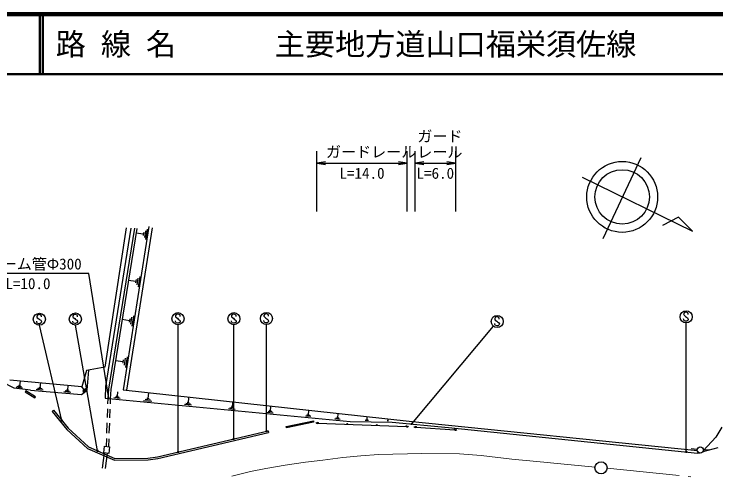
# Model space of a CAD drawing. Units: millimetres, scale not verified. Extents: x 40000 to 680000, y 20000 to 380000.
# Drawn here: x 173466 to 289952, y 303669 to 380000 of the extents above; entities that cross this region are included whole.
import ezdxf
from ezdxf.enums import TextEntityAlignment as Align

# ---------------------------------------------------------------- set-up
doc = ezdxf.new("R2010")
doc.units = ezdxf.units.MM
doc.header["$LTSCALE"] = 1000
doc.linetypes.add('CHAIN', pattern=[18.5, 12, -1.5, 3.5, -1.5])
for name, color, linetype, lineweight in [('M-BGD', 7, 'Continuous', 25), ('M-BMK', 2, 'CHAIN', 13), ('M-BMK-SRVR', 3, 'Continuous', 25), ('M-STR-STR3', 7, 'Continuous', 25), ('M-STR-STRC', 7, 'Continuous', 25), ('M-TTL', 2, 'Continuous', 140), ('M-TTL-LINE', 7, 'Continuous', 50)]:
    doc.layers.add(name, color=color, linetype=linetype, lineweight=lineweight)
doc.layers.add('M-TTL-TXT', color=7, linetype='Continuous')
doc.styles.add('ＭＳ ゴシック', font='')
doc.styles.get('ＭＳ ゴシック').set_extended_font_data('MS Gothic')

# ---------------------------------------------------------------- blocks, each defined once
blk = doc.blocks.new('filled_dot')
at = {"color": 0, "linetype": 'Continuous', "lineweight": -2, "const_width": 1.25}
blk.add_lwpolyline([(-0.625, 0, 1), (0.625, 0, 1)], format="xyb", close=True, dxfattribs=at)
blk = doc.blocks.new('open_arrow')
at = {"color": 0, "linetype": 'Continuous', "lineweight": -2}
blk.add_lwpolyline([(7.5, 1.25), (0, 0), (7.5, -1.25)], dxfattribs=at)

msp = doc.modelspace()

# ---------------------------------------------------------------- linework, layer by layer
at = {"layer": 'M-BGD'}
for p, q in [((192092, 344539), (188541, 321398)), ((192837, 344457), (188664, 318189)), ((193443, 344446), (189137, 317740)), ((193838, 344382), (189535, 317695)), ((195829, 344717), (191558, 317621)), ((196408, 344532), (192156, 317556)), ((193732, 343692), (194922, 343512)), ((194962, 343762), (194882, 343252)), ((195262, 344022), (195092, 342922)), ((195562, 344272), (195292, 342582)), ((192462, 335852), (193672, 335662)), ((193712, 335922), (193632, 335402)), ((194022, 336182), (193842, 335062)), ((194322, 336442), (194052, 334712)), ((192982, 329672), (192812, 328532)), ((193292, 329932), (193022, 328182)), ((191412, 329332), (192632, 329142)), ((192672, 329402), (192592, 328882)), ((191912, 322862), (191732, 321712)), ((192222, 323132), (191942, 321362)), ((190312, 322522), (191552, 322332)), ((191592, 322592), (191512, 322062)), ((185504, 320842), (184734, 318147)), ((188541, 321398), (185504, 320842)), ((185589, 317563), (185854, 320906)), ((184734, 318147), (172761, 319235)), ((173476, 317889), (171309, 318988)), ((174892, 317922), (173802, 318052)), ((174722, 318112), (174012, 318192)), ((174552, 318292), (174222, 318332)), ((174482, 319082), (174392, 318312)), ((177832, 318772), (177762, 317972)), ((182402, 318362), (182332, 317582)), ((184662, 318152), (185032, 317692)), ((188664, 318189), (188579, 316237)), ((176184, 317563), (173476, 317889)), ((175400, 317482), (175294, 317312)), ((175294, 317312), (176945, 316288)), ((177050, 316457), (175400, 317482)), ((176184, 317563), (184680, 316836)), ((178302, 317582), (177162, 317682)), ((178122, 317772), (177382, 317832)), ((177932, 317962), (177592, 317982)), ((182872, 317192), (181742, 317282)), ((182692, 317382), (181952, 317442)), ((182502, 317562), (182162, 317592)), ((184680, 316836), (185589, 317563)), ((185522, 317762), (184862, 317232)), ((185332, 317772), (184902, 317422)), ((185132, 317772), (184932, 317612)), ((189137, 317740), (189034, 316194)), ((189535, 317695), (189433, 316156)), ((190662, 317302), (190592, 316562)), ((191558, 317621), (239022, 312406)), ((195782, 317152), (195692, 316182)), ((176945, 316288), (177050, 316457)), ((188579, 316237), (229233, 312376)), ((189034, 316194), (189000, 315282)), ((189433, 316156), (189402, 315314)), ((191092, 316192), (190032, 316292)), ((190922, 316372), (190232, 316442)), ((190752, 316542), (190432, 316582)), ((196342, 315692), (194952, 315832)), ((196122, 315932), (195222, 316022)), ((195902, 316162), (195482, 316202)), ((202442, 316322), (202362, 315492)), ((202922, 315072), (201732, 315182)), ((202732, 315272), (201962, 315342)), ((202542, 315472), (202182, 315502)), ((210002, 314572), (209282, 314642)), ((209822, 314752), (209492, 314782)), ((209732, 315542), (209662, 314772)), ((216042, 314862), (215982, 314152)), ((179767, 314044), (179998, 314235)), ((179767, 314044), (182234, 311057)), ((179998, 314235), (182453, 311264)), ((188970, 314467), (188917, 313044)), ((189368, 314426), (189316, 313007)), ((210182, 314382), (209072, 314492)), ((216462, 313782), (215432, 313882)), ((216302, 313962), (215632, 314022)), ((216132, 314132), (215822, 314162)), ((222582, 313342), (221982, 313402)), ((222432, 313492), (222152, 313522)), ((222352, 314142), (222292, 313512)), ((227222, 313612), (227172, 313022)), ((218641, 311544), (223141, 312483)), ((223182, 312287), (218682, 311348)), ((222722, 313192), (221812, 313282)), ((223141, 312483), (223182, 312287)), ((227562, 312732), (226722, 312812)), ((227432, 312872), (226882, 312922)), ((227292, 313012), (227042, 313032)), ((229233, 312376), (236235, 312291)), ((232282, 312542), (231762, 312542)), ((232192, 312622), (231862, 312622)), ((232102, 312692), (231952, 312702)), ((232032, 313062), (232032, 312702)), ((235622, 312502), (235382, 312502)), ((235582, 312542), (235422, 312542)), ((235532, 312572), (235462, 312572)), ((235502, 312742), (235502, 312572)), ((236235, 312291), (245571, 311400)), ((239022, 312406), (286864, 307545)), ((182234, 311057), (185645, 307909)), ((182453, 311264), (185811, 308164)), ((188883, 312130), (188820, 310458)), ((189282, 312118), (189220, 310433)), ((218682, 311348), (218641, 311544)), ((238574, 311477), (223875, 312041)), ((246609, 310912), (240159, 311369)), ((245571, 311400), (286913, 307146)), ((290945, 311425), (289948, 309763)), ((197276, 306517), (215620, 310844)), ((197332, 306221), (215689, 310552)), ((215620, 310844), (215689, 310552)), ((188787, 309567), (188737, 308231)), ((189185, 309509), (189136, 308187)), ((289948, 309763), (287833, 307503)), ((185645, 307909), (190142, 305958)), ((185811, 308164), (190204, 306258)), ((188385, 307177), (188505, 308257)), ((188505, 308257), (189300, 308168)), ((189300, 308168), (189180, 307089)), ((286852, 307702), (285862, 307832)), ((290281, 308017), (287768, 307368)), ((287852, 307672), (288852, 307742)), ((188148, 304630), (188505, 307193)), ((189180, 307089), (188385, 307177)), ((188641, 304564), (189002, 307138)), ((195694, 306291), (197276, 306517)), ((286913, 307146), (287203, 307171)), ((190142, 305958), (195716, 305991)), ((190204, 306258), (195694, 306291)), ((195716, 305991), (197332, 306221))]:
    msp.add_line(p, q, dxfattribs=at)
msp.add_circle((287354, 307647), 500, dxfattribs=at)
for centre, radius, start, end in [((223894, 312540), 500, 222.80142, 267.80142), ((223875, 312041), 150, 357.80142, 177.80142), ((228775, 311853), 150, 357.80142, 177.80142), ((233674, 311665), 150, 357.80142, 177.80142), ((238574, 311477), 150, 357.80142, 177.80142), ((238593, 311976), 500, 267.80142, 312.80142), ((240195, 311868), 500, 220.94832, 265.94832), ((240159, 311369), 150, 355.94832, 175.94832), ((246609, 310912), 150, 355.94832, 175.94832), ((246644, 311411), 500, 265.94832, 310.94832)]:
    msp.add_arc(centre, radius, start, end, dxfattribs=at)
at = {"layer": 'M-BMK'}
for p, q in [((224696, 305935), (228037, 306380)), ((228037, 306380), (230996, 306651)), ((230996, 306651), (233971, 306905)), ((233971, 306905), (241120, 307061)), ((241120, 307061), (247402, 306997)), ((247402, 306997), (250964, 306743)), ((250964, 306743), (256053, 306107)), ((218460, 305108), (221849, 305633)), ((221849, 305633), (224696, 305935)), ((256053, 306107), (260245, 305716)), ((260245, 305716), (269886, 304778)), ((209635, 303297), (212717, 304058)), ((212717, 304058), (215262, 304567)), ((215262, 304567), (218460, 305108)), ((271884, 304634), (285790, 303206))]:
    msp.add_line(p, q, dxfattribs=at)
at = {"layer": 'M-BMK-SRVR'}
for p, q in [((277488, 356129), (271159, 342702)), ((267749, 352948), (286056, 343942)), ((283727, 346269), (281097, 344908)), ((286056, 343942), (283727, 346269))]:
    msp.add_line(p, q, dxfattribs=at)
for centre, radius in [((274391, 349651), 5885), ((274391, 349651), 4520), ((270877, 304682), 1000)]:
    msp.add_circle(centre, radius, dxfattribs=at)
at = {"layer": 'M-STR-STR3'}
for p, q in [((223728, 347246), (223728, 357246)), ((238723, 347246), (238723, 357246)), ((240013, 347246), (240013, 357246)), ((246758, 347246), (246758, 357246)), ((223728, 355246), (238723, 355246)), ((240013, 355246), (246758, 355246)), ((185856, 336918), (165715, 336918)), ((189221, 316176), (185856, 336918))]:
    msp.add_line(p, q, dxfattribs=at)
at = {"layer": 'M-STR-STRC'}
for p, q in [((177384, 330044), (177260, 329860)), ((177260, 329860), (177263, 329728)), ((177263, 329728), (177326, 329599)), ((177576, 330110), (177384, 330044)), ((177697, 330107), (177576, 330110)), ((177947, 329989), (177697, 330107)), ((178010, 329857), (177947, 329989)), ((178010, 329728), (178010, 329857)), ((183357, 330081), (183233, 329897)), ((183233, 329897), (183236, 329765)), ((183236, 329765), (183299, 329636)), ((183549, 330147), (183357, 330081)), ((183670, 330144), (183549, 330147)), ((183920, 330026), (183670, 330144)), ((183984, 329894), (183920, 330026)), ((183984, 329765), (183984, 329894)), ((200390, 330137), (200266, 329953)), ((200266, 329953), (200268, 329821)), ((200268, 329821), (200332, 329692)), ((200332, 329692), (200587, 329511)), ((200582, 330203), (200390, 330137)), ((200703, 330201), (200582, 330203)), ((200953, 330082), (200703, 330201)), ((201016, 329950), (200953, 330082)), ((201016, 329821), (201016, 329950)), ((209681, 330137), (209557, 329953)), ((209557, 329953), (209560, 329821)), ((209560, 329821), (209623, 329692)), ((209623, 329692), (209879, 329511)), ((209873, 330203), (209681, 330137)), ((209995, 330201), (209873, 330203)), ((210245, 330082), (209995, 330201)), ((210308, 329950), (210245, 330082)), ((210308, 329821), (210308, 329950)), ((215064, 330174), (214941, 329990)), ((214941, 329990), (214943, 329858)), ((214943, 329858), (215007, 329729)), ((215007, 329729), (215262, 329548)), ((215257, 330240), (215064, 330174)), ((215378, 330237), (215257, 330240)), ((215628, 330119), (215378, 330237)), ((215691, 329987), (215628, 330119)), ((215691, 329858), (215691, 329987)), ((253371, 329665), (253247, 329480)), ((253563, 329731), (253371, 329665)), ((253684, 329728), (253563, 329731)), ((253934, 329609), (253684, 329728)), ((284716, 330451), (284592, 330267)), ((284592, 330267), (284595, 330135)), ((284595, 330135), (284658, 330006)), ((284658, 330006), (284913, 329825)), ((284908, 330517), (284716, 330451)), ((285029, 330515), (284908, 330517)), ((284913, 329825), (285042, 329693)), ((285279, 330396), (285029, 330515)), ((285042, 329693), (285221, 329577)), ((285342, 330264), (285279, 330396)), ((285342, 330135), (285342, 330264)), ((177263, 328880), (177260, 329001)), ((177302, 328777), (177263, 328880)), ((177386, 328667), (177302, 328777)), ((177326, 329599), (177581, 329417)), ((177573, 328606), (177386, 328667)), ((177708, 328606), (177573, 328606)), ((177581, 329417), (177710, 329286)), ((177808, 328635), (177708, 328606)), ((177710, 329286), (177889, 329170)), ((177950, 328727), (177808, 328635)), ((177889, 329170), (178016, 328970)), ((178010, 328859), (177950, 328727)), ((178016, 328970), (178010, 328859)), ((183236, 328917), (183233, 329038)), ((183275, 328814), (183236, 328917)), ((183360, 328704), (183275, 328814)), ((183299, 329636), (183554, 329454)), ((183547, 328643), (183360, 328704)), ((183681, 328643), (183547, 328643)), ((183554, 329454), (183683, 329323)), ((183781, 328672), (183681, 328643)), ((183683, 329323), (183863, 329207)), ((183923, 328764), (183781, 328672)), ((183863, 329207), (183989, 329007)), ((183984, 328896), (183923, 328764)), ((183989, 329007), (183984, 328896)), ((200268, 328973), (200266, 329095)), ((200308, 328871), (200268, 328973)), ((200392, 328760), (200308, 328871)), ((200579, 328700), (200392, 328760)), ((200713, 328700), (200579, 328700)), ((200587, 329511), (200716, 329379)), ((200814, 328729), (200713, 328700)), ((200716, 329379), (200895, 329263)), ((200956, 328821), (200814, 328729)), ((200895, 329263), (201022, 329063)), ((201016, 328952), (200956, 328821)), ((201022, 329063), (201016, 328952)), ((209560, 328973), (209557, 329095)), ((209600, 328871), (209560, 328973)), ((209684, 328760), (209600, 328871)), ((209871, 328700), (209684, 328760)), ((210005, 328700), (209871, 328700)), ((209879, 329511), (210008, 329379)), ((210105, 328729), (210005, 328700)), ((210008, 329379), (210187, 329263)), ((210247, 328821), (210105, 328729)), ((210187, 329263), (210313, 329063)), ((210308, 328952), (210247, 328821)), ((210313, 329063), (210308, 328952)), ((214943, 329010), (214941, 329131)), ((214983, 328908), (214943, 329010)), ((215067, 328797), (214983, 328908)), ((215254, 328736), (215067, 328797)), ((215388, 328736), (215254, 328736)), ((215262, 329548), (215391, 329416)), ((215488, 328765), (215388, 328736)), ((215391, 329416), (215570, 329300)), ((215631, 328858), (215488, 328765)), ((215570, 329300), (215696, 329100)), ((215691, 328989), (215631, 328858)), ((215696, 329100), (215691, 328989)), ((253247, 329480), (253250, 329349)), ((253250, 328501), (253247, 328622)), ((253250, 329349), (253313, 329220)), ((253289, 328398), (253250, 328501)), ((253313, 329220), (253568, 329038)), ((253568, 329038), (253697, 328906)), ((253697, 328906), (253876, 328790)), ((253876, 328790), (254003, 328590)), ((253998, 329478), (253934, 329609)), ((253998, 329349), (253998, 329478)), ((254003, 328590), (253998, 328480)), ((284595, 329287), (284592, 329408)), ((284634, 329185), (284595, 329287)), ((284718, 329074), (284634, 329185)), ((284905, 329013), (284718, 329074)), ((285040, 329013), (284905, 329013)), ((285030, 307340), (285030, 328755)), ((285140, 329042), (285040, 329013)), ((285282, 329135), (285140, 329042)), ((285221, 329577), (285348, 329377)), ((285342, 329266), (285282, 329135)), ((285348, 329377), (285342, 329266)), ((181413, 312523), (177683, 328347)), ((187314, 307512), (183654, 328384)), ((200714, 307328), (200714, 328441)), ((209919, 309499), (209919, 328441)), ((215378, 310787), (215378, 328478)), ((239459, 311983), (253045, 328175)), ((253373, 328287), (253289, 328398)), ((253560, 328227), (253373, 328287)), ((253695, 328227), (253560, 328227)), ((253795, 328256), (253695, 328227)), ((253937, 328348), (253795, 328256)), ((253998, 328480), (253937, 328348))]:
    msp.add_line(p, q, dxfattribs=at)
for centre in [(177667, 329347), (183640, 329384), (200673, 329440), (209965, 329440), (215348, 329477), (253654, 328968), (284999, 329754)]:
    msp.add_circle(centre, 1000, dxfattribs=at)
at = {"layer": 'M-TTL'}
msp.add_line((680000, 380000), (40000, 380000), dxfattribs=at)
at = {"layer": 'M-TTL-LINE'}
for p, q in [((177750, 380000), (177750, 370000)), ((178250, 380000), (178250, 370000)), ((40000, 370000), (680000, 370000))]:
    msp.add_line(p, q, dxfattribs=at)

# ---------------------------------------------------------------- block references
at = {"layer": 'M-STR-STR3', "xscale": 193, "yscale": 193}
for p in [(223728, 355246), (240013, 355246)]:
    msp.add_blockref('open_arrow', p, dxfattribs=at)
at = {"layer": 'M-STR-STR3', "xscale": 193, "yscale": 193, "rotation": 180}
for p in [(238723, 355246), (246758, 355246)]:
    msp.add_blockref('open_arrow', p, dxfattribs=at)
at = {"layer": 'M-STR-STRC', "xscale": 160, "yscale": 160}
for p, rotation in [((181413, 312523), 103.3), ((239459, 311983), 50), ((215378, 310787), 90), ((209919, 309499), 90), ((187314, 307512), 99.9), ((200714, 307328), 90), ((285030, 307340), 90)]:
    msp.add_blockref('filled_dot', p, dxfattribs=dict(at, rotation=rotation))

# ---------------------------------------------------------------- texts
at = {"layer": 'M-STR-STR3', "style": 'ＭＳ ゴシック'}
for s, p in [('ガード', (240386, 359706)), ('ガードレール', (225225, 357126)), ('レール', (240386, 357093)), ('L=14.0', (227475, 353579)), ('L=6.0', (240261, 353579)), ('ヒューム管Ф300', (166411, 338520)), ('L=10.0', (172036, 335260))]:
    msp.add_text(s, height=1833, dxfattribs=at).set_placement(p, align=Align.MIDDLE_LEFT)
at = {"layer": 'M-TTL-TXT', "style": 'ＭＳ ゴシック'}
for s, p in [('路 線 名', (180380, 375000)), ('主要地方道山口福栄須佐線', (216734, 375000))]:
    msp.add_text(s, height=3666, dxfattribs=at).set_placement(p, align=Align.MIDDLE_LEFT)

doc.saveas('drawing.dxf')
